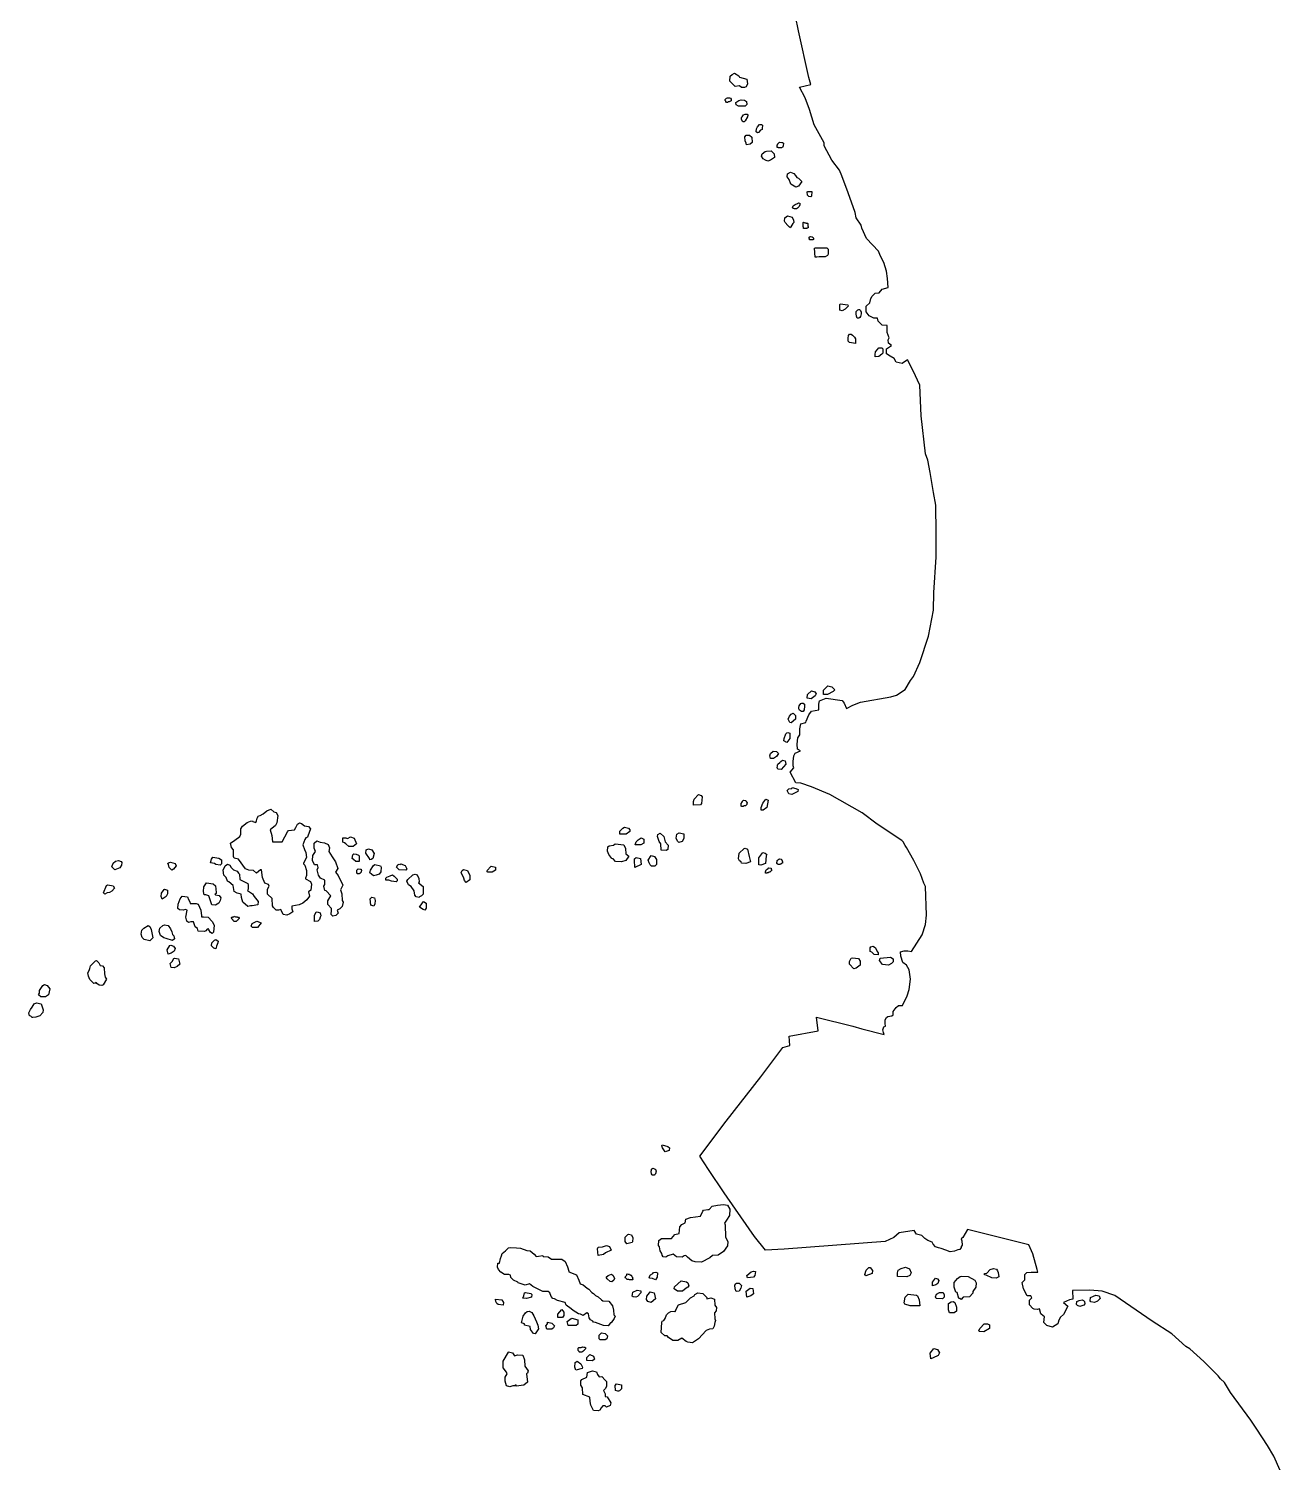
# Model space of a CAD drawing. Header units: inches. Extents: x -62624 to 51363, y -122611 to -15713.
# Drawn here: x -24887 to -23057, y -82064 to -79967 of the extents above; entities that cross this region are included whole.
import ezdxf

# ---------------------------------------------------------------- set-up
doc = ezdxf.new("R2010")
doc.units = ezdxf.units.IN
doc.header["$MEASUREMENT"] = 0

msp = doc.modelspace()

# ---------------------------------------------------------------- linework, layer by layer
for points in [[(-23056.8, -82076.2), (-23066.1, -82055.6), (-23075.3, -82039.7), (-23091, -82016.1), (-23099.7, -82003), (-23129.6, -81962.3), (-23138.6, -81947.9), (-23144.2, -81942.3), (-23147.7, -81937.8), (-23168.5, -81917), (-23188.9, -81898.5), (-23194.8, -81894.8), (-23215.6, -81876.4), (-23244.3, -81858.2), (-23298.6, -81820.6), (-23317.3, -81814.3), (-23335.2, -81812.4), (-23360.7, -81813.2), (-23360, -81825.8), (-23365.1, -81826.9), (-23373.9, -81830.7), (-23367.6, -81835.9), (-23373.9, -81848.3), (-23378.3, -81852.3), (-23380.4, -81856.4), (-23382.2, -81862), (-23389.8, -81866.8), (-23398.1, -81864.5), (-23402.4, -81859.7), (-23401.3, -81851.2), (-23403.5, -81850), (-23407.1, -81847.1), (-23408.9, -81840.1), (-23412, -81841.1), (-23416.8, -81840.6), (-23418.4, -81839.2), (-23423.5, -81834.3), (-23423.4, -81827.3), (-23420.1, -81823.6), (-23421.7, -81821.1), (-23426.8, -81821.1), (-23432.3, -81810.9), (-23434, -81801.6), (-23430.3, -81797.4), (-23430.3, -81789.6), (-23427.5, -81786.7), (-23421, -81786.4), (-23411.3, -81786.1), (-23412.4, -81782.4), (-23418.7, -81759.3), (-23424.3, -81746.5), (-23514.2, -81723.7), (-23520.9, -81735.4), (-23523.4, -81737.6), (-23522.2, -81740.6), (-23522, -81746.7), (-23523, -81748.1), (-23523.2, -81748.8), (-23523.6, -81750.1), (-23525.2, -81752.9), (-23528.1, -81753.7), (-23533.2, -81755.8), (-23539.6, -81756.4), (-23545.6, -81754.3), (-23552.5, -81751.8), (-23556.6, -81750.9), (-23560.8, -81749.3), (-23564.1, -81745.5), (-23565.8, -81742.2), (-23572.3, -81739.8), (-23576.3, -81737.2), (-23581.1, -81732.9), (-23588.5, -81730.5), (-23592.3, -81725.4), (-23614, -81728.7), (-23621.6, -81735.5), (-23634.4, -81741.6), (-23782.2, -81752.5), (-23809.4, -81754.3), (-23825.3, -81734.2), (-23865.5, -81676.4), (-23869.8, -81670.2), (-23892.9, -81636.3), (-23905.6, -81616.6), (-23866.9, -81565.3), (-23816.4, -81500.4), (-23783.9, -81457.9), (-23774.1, -81454.8), (-23774.6, -81441), (-23732.3, -81433.5), (-23735, -81413.1), (-23681.9, -81426.4), (-23668.8, -81430.2), (-23636, -81438.8), (-23637.1, -81435.6), (-23638, -81431.7), (-23636.2, -81427.4), (-23633.8, -81426.7), (-23634.5, -81422.6), (-23634.5, -81417), (-23632.7, -81413.8), (-23630.7, -81412.2), (-23624.9, -81411.4), (-23623, -81410.1), (-23622.8, -81405), (-23618.5, -81399.2), (-23615.1, -81396.1), (-23609.3, -81396), (-23602.4, -81382.2), (-23599.3, -81372.9), (-23597.5, -81357.5), (-23599.2, -81344.1), (-23603.5, -81337), (-23608.7, -81333.5), (-23611.8, -81323.9), (-23612, -81317.7), (-23606.7, -81316.1), (-23601.4, -81316.1), (-23596, -81317.3), (-23580.3, -81292.9), (-23575.3, -81277.9), (-23574, -81264.2), (-23575.7, -81222.3), (-23578.1, -81217.4), (-23582.9, -81203.5), (-23592.7, -81184), (-23603.1, -81165.2), (-23605.1, -81162.3), (-23608.3, -81156.8), (-23609.9, -81154.7), (-23646.1, -81130.9), (-23668.1, -81114.2), (-23715.5, -81087.8), (-23742.4, -81076.4), (-23757.8, -81071.2), (-23765, -81070.4), (-23773.2, -81055.1), (-23767.8, -81048.7), (-23769, -81045.9), (-23769, -81039.3), (-23768.1, -81031.1), (-23766.2, -81027.3), (-23758.3, -81023.7), (-23762.5, -81021.1), (-23763.2, -81014.1), (-23762.1, -81004.7), (-23759.4, -81000.5), (-23759.4, -80991.7), (-23758, -80984.3), (-23750.3, -80982.1), (-23749.9, -80980.2), (-23746.3, -80971.3), (-23742.3, -80965.7), (-23731.3, -80963.6), (-23731.7, -80955.6), (-23730.6, -80950.8), (-23720.8, -80946.6), (-23697.5, -80949.9), (-23694.5, -80954.1), (-23690.8, -80961.7), (-23681.7, -80956.9), (-23670.5, -80952.7), (-23626.2, -80944.7), (-23618.1, -80942.2), (-23605.2, -80934), (-23597.4, -80921), (-23593.2, -80914.9), (-23583.9, -80894.6), (-23571, -80856.1), (-23564, -80817.9), (-23563.1, -80791.9), (-23559.7, -80740.6), (-23559.8, -80705.1), (-23560.5, -80664.2), (-23563.6, -80646.1), (-23564.8, -80639.8), (-23568.5, -80616.7), (-23572.2, -80598.5), (-23575.3, -80589.1), (-23582, -80533.7), (-23584, -80488.9), (-23593.7, -80467.8), (-23601.9, -80451.7), (-23609.8, -80457.4), (-23618.4, -80455.4), (-23621.5, -80449.9), (-23627.1, -80446.4), (-23632.5, -80442.8), (-23632.3, -80435.6), (-23625.1, -80430.8), (-23629.7, -80427.5), (-23629.9, -80422.7), (-23628.7, -80419.5), (-23631.8, -80411.7), (-23631.7, -80401.5), (-23639.1, -80401.2), (-23644.5, -80395.4), (-23645.5, -80391), (-23651, -80390.7), (-23657.8, -80387.6), (-23662.4, -80381.5), (-23662.1, -80373.3), (-23656.9, -80368.6), (-23655.6, -80362.1), (-23653.7, -80358.6), (-23649.1, -80354.3), (-23643.2, -80353.6), (-23639, -80348.6), (-23630.3, -80345.9), (-23630.9, -80332.9), (-23632.7, -80322.1), (-23636.4, -80309.6), (-23641.4, -80300.2), (-23644.2, -80292.7), (-23661.9, -80274.5), (-23668.8, -80259.4), (-23669.8, -80254.8), (-23676.8, -80243.9), (-23678.3, -80236.3), (-23688.4, -80207.3), (-23698, -80182.5), (-23701.3, -80174.5), (-23712.3, -80160), (-23723.5, -80138.7), (-23723.5, -80137.1), (-23723.5, -80134.4), (-23738.4, -80108.1), (-23745.3, -80085.5), (-23751.6, -80068.7), (-23759.5, -80053), (-23743.1, -80048.9), (-23746.1, -80038.7), (-23761, -79970.4), (-23770, -79927.8)], [(-23861.5, -80044.2), (-23861.3, -80037), (-23858.1, -80034.6), (-23854.9, -80032.7), (-23848.2, -80036.5), (-23847.6, -80038.2), (-23836.6, -80041.1), (-23835.8, -80048.1), (-23837.6, -80052.3), (-23840.1, -80053.4), (-23844.5, -80053.3), (-23847.4, -80051.2), (-23853.8, -80052.1), (-23861.5, -80044.2)], [(-23868.2, -80072.7), (-23868.2, -80070.8), (-23867, -80069.6), (-23866.4, -80069), (-23865.1, -80068.4), (-23862.1, -80068.4), (-23860.5, -80069.2), (-23859.6, -80070.4), (-23859.7, -80073), (-23862.6, -80074.6), (-23863.9, -80074.6), (-23864.5, -80075.2), (-23866.4, -80075.2), (-23867.6, -80074), (-23867.6, -80073.3), (-23868.2, -80072.7)], [(-23853, -80075.3), (-23848.6, -80072.6), (-23845.2, -80071.3), (-23840, -80072), (-23837, -80073.9), (-23836.5, -80078.1), (-23839, -80081), (-23848.9, -80080.9), (-23852.3, -80078.8), (-23853, -80075.3)], [(-23844.6, -80100.5), (-23844.4, -80097.3), (-23843.7, -80096.2), (-23841.5, -80093.6), (-23839.1, -80092.5), (-23836.4, -80092.5), (-23835.1, -80094), (-23835.7, -80096.6), (-23839, -80102.1), (-23840.7, -80103.9), (-23842.4, -80103.9), (-23844.6, -80100.5)], [(-23839.6, -80125.4), (-23837.7, -80123.4), (-23832.6, -80123), (-23829.6, -80126.2), (-23829, -80133.7), (-23832.1, -80136.6), (-23837.1, -80137.2), (-23837.8, -80134.7), (-23839, -80131.5), (-23839.6, -80125.4)], [(-23823.3, -80118.2), (-23822.8, -80114), (-23821.2, -80111.1), (-23818, -80107.8), (-23815.5, -80107.6), (-23814, -80108.4), (-23814.1, -80113.2), (-23814.5, -80114.7), (-23816.9, -80115.9), (-23819.6, -80119.1), (-23821.1, -80119.7), (-23823.3, -80118.2)], [(-23815.3, -80154.1), (-23814.1, -80150.4), (-23809.7, -80147.2), (-23807.8, -80146.6), (-23801, -80146.3), (-23796.8, -80150.6), (-23796.5, -80156), (-23802.2, -80159.8), (-23806, -80161), (-23809.4, -80159.6), (-23812.8, -80157.9), (-23815.3, -80154.1)], [(-23792.2, -80141), (-23792.2, -80137.3), (-23791.5, -80136.7), (-23791.5, -80136), (-23790.3, -80134.8), (-23789.5, -80133.9), (-23788.6, -80133.4), (-23785.5, -80133.7), (-23784.5, -80134.1), (-23783.3, -80135), (-23783.4, -80138.6), (-23784, -80140.3), (-23784.7, -80141.1), (-23785.3, -80141.1), (-23785.9, -80141.7), (-23790.3, -80141.7), (-23790.9, -80141), (-23792.2, -80141)], [(-23777.9, -80184.2), (-23777.3, -80179.8), (-23772.9, -80177.4), (-23767.9, -80179.2), (-23765.4, -80182.4), (-23763.6, -80184.9), (-23761.1, -80186.1), (-23756.1, -80191.1), (-23761.1, -80198), (-23764.9, -80199.3), (-23772.3, -80194.9), (-23774.8, -80188), (-23777.9, -80184.2)], [(-23748.6, -80206.3), (-23747.7, -80205.6), (-23741.8, -80205.5), (-23742.2, -80212.2), (-23743, -80213.6), (-23746.3, -80212.7), (-23748.2, -80210.8), (-23748.6, -80206.3)], [(-23769.8, -80228.6), (-23769.1, -80226.7), (-23766, -80224.6), (-23762.7, -80223), (-23761.1, -80222.2), (-23759.3, -80222.8), (-23759.3, -80225.2), (-23760.4, -80227.7), (-23762.6, -80229.8), (-23764.3, -80230.8), (-23767, -80230.8), (-23768.6, -80230.3), (-23769.8, -80228.6)], [(-23781.9, -80249.2), (-23781.2, -80244.2), (-23777.5, -80241.1), (-23770.6, -80243), (-23768.7, -80247.3), (-23768.1, -80251.1), (-23769.4, -80252.3), (-23772.5, -80257.4), (-23773.1, -80258.6), (-23774.4, -80258), (-23776.9, -80255.5), (-23780.6, -80251.1), (-23781.9, -80249.2)], [(-23754.4, -80257.4), (-23754.4, -80251.1), (-23753.8, -80250.5), (-23751.9, -80251.2), (-23750.6, -80251.2), (-23750, -80251.8), (-23748.1, -80251.8), (-23747.5, -80252.4), (-23747.5, -80256.2), (-23746.9, -80256.8), (-23746.9, -80258.7), (-23747.5, -80258.7), (-23748.1, -80259.3), (-23748.8, -80259.3), (-23749.4, -80259.9), (-23753.8, -80259.9), (-23753.8, -80258), (-23754.4, -80257.4)], [(-23745.7, -80274.3), (-23745.7, -80272.4), (-23745, -80271.8), (-23744.4, -80271.8), (-23743.8, -80271.2), (-23741.9, -80271.8), (-23741.3, -80271.8), (-23740.7, -80272.4), (-23740, -80272.4), (-23740, -80273.1), (-23739.4, -80273.7), (-23739.4, -80275.6), (-23740.1, -80276.2), (-23745.1, -80276.2), (-23745.1, -80274.9), (-23745.7, -80274.3)], [(-23737.6, -80288.7), (-23736.3, -80288.1), (-23733.9, -80288.1), (-23729.2, -80287.9), (-23727, -80288.1), (-23720, -80287.8), (-23717.6, -80290.1), (-23717.6, -80297.4), (-23718.9, -80299.4), (-23722, -80301.2), (-23730.8, -80301.2), (-23734.2, -80301.4), (-23737, -80301.8), (-23737.6, -80288.7)], [(-23701, -80379.4), (-23701, -80370.7), (-23700.3, -80370.1), (-23689.1, -80371.3), (-23688.5, -80373.2), (-23691, -80375.7), (-23692.8, -80377.6), (-23697.2, -80380), (-23701, -80379.4)], [(-23676.8, -80381.1), (-23675.9, -80379.9), (-23674.3, -80378.8), (-23672.9, -80378.2), (-23671.8, -80378.3), (-23670.4, -80379.5), (-23669.8, -80382), (-23669.6, -80384.7), (-23670.4, -80388.3), (-23671.4, -80389.8), (-23673.2, -80390.9), (-23675.2, -80391), (-23676.5, -80387.9), (-23676.8, -80384.4), (-23676.8, -80381.1)], [(-23688.6, -80424.5), (-23688.5, -80420.2), (-23688.1, -80416), (-23686.7, -80414.2), (-23684.1, -80414.3), (-23682.3, -80415.9), (-23679.1, -80418.9), (-23677.8, -80421.3), (-23677.8, -80427.8), (-23686.7, -80426.4), (-23688.6, -80424.5)], [(-23649.2, -80444.1), (-23648.4, -80440.1), (-23643.8, -80434.1), (-23639.5, -80434.1), (-23637.8, -80435.9), (-23638, -80442), (-23639.3, -80443.3), (-23643.7, -80447.1), (-23649, -80447.6), (-23649.2, -80444.1)], [(-23748.7, -80946.8), (-23748.1, -80941.2), (-23742.4, -80936.2), (-23737.4, -80937.5), (-23735.6, -80940.6), (-23736.9, -80943.1), (-23742.5, -80947.5), (-23748.7, -80946.8)], [(-23724.7, -80941.5), (-23724.5, -80935), (-23718.3, -80928.8), (-23712.6, -80930), (-23708.2, -80934.3), (-23710.4, -80937), (-23718.7, -80941.3), (-23724.7, -80941.5)], [(-23760.8, -80960.4), (-23760.1, -80957.9), (-23758, -80954.6), (-23756.2, -80954), (-23754.3, -80954.2), (-23752.5, -80955.4), (-23752.4, -80958.4), (-23753.1, -80964), (-23754.6, -80966.1), (-23756.6, -80966), (-23759.5, -80964.1), (-23760.8, -80962.3), (-23760.8, -80960.4)], [(-23776.3, -80977.4), (-23774.5, -80972.9), (-23772.1, -80970), (-23768.8, -80968.7), (-23765.5, -80972.1), (-23765.8, -80977.3), (-23771.9, -80983), (-23773.8, -80982.4), (-23776.3, -80977.4)], [(-23782.6, -81009.3), (-23782, -81005.5), (-23779.8, -80998.7), (-23778.2, -80997.4), (-23777, -80996.8), (-23773.7, -80997.7), (-23774, -81005.8), (-23778.2, -81011.7), (-23782.6, -81009.3)], [(-23803.3, -81031.1), (-23802.3, -81027.7), (-23798.4, -81024), (-23793.4, -81024.9), (-23790.6, -81027.8), (-23793.4, -81032.1), (-23797.7, -81034.9), (-23799.5, -81035.1), (-23802.1, -81034.8), (-23803.3, -81031.1)], [(-23792.2, -81048.2), (-23792.1, -81046.1), (-23792.1, -81044.2), (-23791.5, -81043), (-23788.7, -81040.6), (-23787.1, -81039.3), (-23784.4, -81037.3), (-23780.5, -81038.4), (-23779.6, -81043), (-23786.3, -81050.8), (-23791.5, -81050.5), (-23792.2, -81048.2)], [(-23914.7, -81103.3), (-23914.7, -81097.6), (-23913.5, -81094.5), (-23907.2, -81087.7), (-23903.5, -81088.9), (-23902.2, -81090.8), (-23902.9, -81100.8), (-23904.7, -81102.7), (-23914.7, -81103.3)], [(-23777.8, -81081.7), (-23775.3, -81079.3), (-23771, -81078.7), (-23770.3, -81077.4), (-23765.3, -81078.7), (-23761.6, -81080.5), (-23762.2, -81083.1), (-23771, -81087.4), (-23775.3, -81086.7), (-23777.8, -81081.7)], [(-24591.7, -81158.9), (-24585.4, -81154.6), (-24577.9, -81149), (-24576.6, -81145.8), (-24576.6, -81137.7), (-24574.1, -81134), (-24567.2, -81128.4), (-24562.2, -81126.5), (-24559.7, -81125.9), (-24559.1, -81127.2), (-24554.7, -81128.4), (-24553.4, -81125.9), (-24552.8, -81122.1), (-24550.9, -81119), (-24548.4, -81118.4), (-24544, -81115.9), (-24538.4, -81111.6), (-24532.8, -81109.1), (-24528.4, -81112.8), (-24524.7, -81114.1), (-24522.2, -81118.5), (-24524.1, -81129.1), (-24526, -81132.9), (-24533.5, -81139.1), (-24531, -81147.8), (-24530.4, -81156.6), (-24525.4, -81156.6), (-24517.3, -81156.6), (-24516, -81156.6), (-24508.5, -81142.3), (-24506.6, -81140.4), (-24497.9, -81139.2), (-24496, -81136.1), (-24493.5, -81131.1), (-24490.9, -81129.2), (-24487.8, -81129.8), (-24483.5, -81133.6), (-24477.8, -81134.2), (-24474.7, -81138), (-24478.5, -81148.6), (-24479.1, -81149.9), (-24481.6, -81151.1), (-24482.9, -81153.6), (-24486, -81161.1), (-24483.5, -81168), (-24481.7, -81172.4), (-24480.5, -81179.9), (-24484.9, -81188), (-24484.9, -81189.2), (-24483, -81191.1), (-24480.5, -81198.6), (-24480.5, -81206.1), (-24481.8, -81209.9), (-24481.8, -81211.1), (-24474.9, -81214.9), (-24473.1, -81218.6), (-24474.4, -81227.4), (-24477.5, -81229.9), (-24476.3, -81236.1), (-24480, -81241.8), (-24485.7, -81246.7), (-24491.3, -81249.2), (-24501.9, -81251.1), (-24501.9, -81254.8), (-24500.7, -81259.2), (-24505.1, -81262.3), (-24509.4, -81264.2), (-24514.4, -81262.9), (-24518.2, -81256), (-24521.3, -81256.6), (-24525.1, -81256.6), (-24528.8, -81252.9), (-24530, -81250.4), (-24530.6, -81239.7), (-24537.5, -81233.5), (-24537.5, -81226), (-24534.9, -81221.6), (-24536.2, -81219.1), (-24541.2, -81217.2), (-24544.9, -81209.1), (-24546.1, -81197.8), (-24548, -81197.8), (-24553.6, -81202.8), (-24558, -81199), (-24564.9, -81198.4), (-24569.9, -81196.5), (-24579.8, -81182.1), (-24586.1, -81180.8), (-24587.3, -81178.3), (-24587.3, -81168.3), (-24590.4, -81165.2), (-24591.7, -81158.9)], [(-23844.8, -81104.7), (-23844.8, -81100.3), (-23844.1, -81099.7), (-23844.1, -81099.1), (-23842.9, -81097.8), (-23842.9, -81097.2), (-23841.6, -81096), (-23838.5, -81096.6), (-23837.9, -81097.2), (-23837.9, -81097.8), (-23836, -81099.7), (-23836, -81100.3), (-23836.6, -81101), (-23836.6, -81102.2), (-23838.5, -81104.1), (-23841, -81104.1), (-23842.3, -81105.3), (-23844.1, -81105.3), (-23844.8, -81104.7)], [(-23816, -81110.4), (-23816, -81106.6), (-23813.5, -81100.4), (-23809.1, -81094.2), (-23805.4, -81096.1), (-23807.3, -81106.7), (-23812.9, -81110.4), (-23816, -81110.4)], [(-24427.3, -81157.5), (-24427.3, -81151.2), (-24422.8, -81150.9), (-24421.3, -81152.2), (-24419.8, -81151.3), (-24416.2, -81149.4), (-24410.8, -81151.7), (-24407.6, -81159.9), (-24412.3, -81163.8), (-24418.6, -81163.8), (-24422.9, -81160), (-24424.8, -81158.2), (-24427.3, -81157.5)], [(-24022.3, -81145.5), (-24022.3, -81141.1), (-24017.9, -81136.7), (-24015.4, -81135.5), (-24009.8, -81136.8), (-24007.9, -81139.3), (-24007.9, -81141.8), (-24013, -81145.5), (-24022.3, -81145.5)], [(-23999.9, -81161.2), (-23998.6, -81156.8), (-23995.5, -81153.7), (-23991.1, -81151.2), (-23987.3, -81153.1), (-23987.4, -81158.7), (-23991.7, -81161.2), (-23999.9, -81161.2)], [(-23967.3, -81148.8), (-23966.7, -81146.3), (-23963.6, -81144.4), (-23958, -81148.8), (-23956.1, -81156.9), (-23951.8, -81161.9), (-23952.4, -81168.2), (-23954.9, -81169.4), (-23961.8, -81168.8), (-23962.4, -81160), (-23964.9, -81156.3), (-23967.3, -81148.8)], [(-23939.9, -81151.3), (-23939.2, -81145.7), (-23935.5, -81143.8), (-23928.6, -81145.1), (-23928.6, -81152), (-23931.1, -81156.3), (-23936.1, -81157.6), (-23938, -81155.7), (-23939.9, -81151.3)], [(-24471.7, -81184.3), (-24471.1, -81176.8), (-24467.3, -81171.2), (-24469.2, -81166.1), (-24469.2, -81158.6), (-24465.4, -81155.5), (-24460.4, -81157.4), (-24454.2, -81158.1), (-24448.6, -81160.6), (-24446.7, -81165.6), (-24448, -81171.2), (-24443, -81178.7), (-24438, -81186.2), (-24434.9, -81195.6), (-24438, -81201.2), (-24434.3, -81206.3), (-24427.5, -81220), (-24430.6, -81226.9), (-24428.7, -81233.1), (-24428.2, -81242.5), (-24426.9, -81245), (-24428.2, -81251.3), (-24431.9, -81255), (-24435.7, -81256.9), (-24434.4, -81261.3), (-24437.6, -81264.4), (-24442, -81265.6), (-24444.5, -81263.1), (-24443.8, -81256.9), (-24443.8, -81254.4), (-24449.4, -81248.7), (-24449.4, -81243.1), (-24445, -81235.6), (-24451.8, -81228.7), (-24453.7, -81228.1), (-24455, -81221.8), (-24453.7, -81219.3), (-24453.7, -81213.1), (-24459.9, -81209.9), (-24463, -81205.5), (-24464.9, -81198), (-24463.6, -81194.3), (-24464.3, -81190.5), (-24468.6, -81190.5), (-24471.7, -81184.3)], [(-24413.6, -81181.3), (-24413, -81175.7), (-24411.1, -81174.4), (-24407.7, -81174.9), (-24404.6, -81176.1), (-24403.5, -81177.5), (-24403.6, -81185.8), (-24408.6, -81185.7), (-24411.7, -81182.6), (-24413.6, -81181.3)], [(-24394, -81173.4), (-24393.5, -81168.5), (-24389.8, -81167.1), (-24385, -81168.3), (-24381.5, -81174.1), (-24383.7, -81181.1), (-24386.1, -81182.6), (-24388, -81183.2), (-24388.6, -81181.4), (-24394, -81173.4)], [(-24040.5, -81170.4), (-24039.9, -81164.2), (-24038, -81162.9), (-24031.8, -81161.7), (-24029.2, -81159.8), (-24016.8, -81161.1), (-24014.3, -81166.8), (-24013.7, -81174.2), (-24009.3, -81178), (-24013.7, -81184.3), (-24019.9, -81186.1), (-24028.7, -81185.5), (-24032.4, -81181.7), (-24034.3, -81181.1), (-24038.7, -81175.4), (-24040.5, -81170.4)], [(-23848.7, -81181.6), (-23848.1, -81173.5), (-23840.6, -81166.6), (-23839.3, -81166), (-23835.6, -81167.8), (-23833.1, -81178.5), (-23831.2, -81186), (-23838.1, -81188.5), (-23844.4, -81187.8), (-23845, -81186), (-23847.5, -81184.7), (-23848.7, -81181.6)], [(-23819.4, -81190.4), (-23819.3, -81180.4), (-23815, -81174.2), (-23813.1, -81172.3), (-23809.9, -81173.6), (-23807.5, -81175.4), (-23808.7, -81177.3), (-23809.4, -81188.6), (-23816.3, -81191), (-23819.4, -81190.4)], [(-24764.9, -81193.5), (-24763, -81187.8), (-24759.8, -81185.3), (-24755.5, -81184.1), (-24751.7, -81185.4), (-24750.5, -81187.2), (-24751.1, -81191), (-24753.6, -81194.7), (-24760.5, -81197.8), (-24764.9, -81193.5)], [(-24683.6, -81188.7), (-24682.3, -81187.4), (-24679.2, -81186.8), (-24672.4, -81188.7), (-24671.1, -81191.8), (-24674.9, -81196.8), (-24677.4, -81198.1), (-24681.1, -81194.3), (-24682.3, -81189.9), (-24683.6, -81188.7)], [(-24621.1, -81187.6), (-24619.2, -81182), (-24617.3, -81179.5), (-24608.6, -81180.8), (-24604.8, -81183.3), (-24604.9, -81188.9), (-24606.7, -81190.8), (-24613, -81190.1), (-24614.9, -81188.3), (-24621.1, -81187.6)], [(-24602.4, -81198.3), (-24599.2, -81192), (-24596.1, -81189.5), (-24592.4, -81190.8), (-24590.5, -81194.5), (-24587.4, -81197.7), (-24581.8, -81199.6), (-24579.9, -81202.7), (-24578.6, -81204), (-24578.1, -81212.1), (-24566.2, -81217.8), (-24565.6, -81220.3), (-24565.6, -81225.9), (-24566.8, -81227.8), (-24559.4, -81232.8), (-24556.9, -81236.6), (-24555, -81239.1), (-24551.3, -81244.1), (-24551.9, -81249), (-24560, -81250.3), (-24562.5, -81250.3), (-24566.3, -81251.5), (-24573.8, -81245.3), (-24575.6, -81238.3), (-24576.2, -81233.4), (-24581.9, -81232.1), (-24586.2, -81229.6), (-24587.5, -81220.8), (-24594.3, -81215.2), (-24596.2, -81214.6), (-24598, -81208.9), (-24601.2, -81205.8), (-24602.4, -81198.3)], [(-24406.8, -81202), (-24406.8, -81198.2), (-24404.9, -81196.3), (-24401.8, -81196.9), (-24400.5, -81197), (-24400.5, -81197.6), (-24399.9, -81198.2), (-24399.9, -81199.4), (-24400.5, -81200.1), (-24400.5, -81201.3), (-24402.4, -81203.2), (-24403.1, -81203.2), (-24403.7, -81203.8), (-24406.2, -81203.8), (-24406.2, -81202.6), (-24406.8, -81202)], [(-24388.1, -81202), (-24386.8, -81198.3), (-24382.4, -81191.4), (-24380.5, -81190.1), (-24372.4, -81192), (-24371.2, -81193.9), (-24371.8, -81200.8), (-24374.3, -81203.9), (-24378.7, -81205.8), (-24382.4, -81206.4), (-24385.6, -81203.9), (-24388.1, -81202)], [(-24348.7, -81194), (-24347.2, -81190.7), (-24344.9, -81189.6), (-24343.6, -81190.1), (-24342.4, -81189), (-24336.3, -81191.4), (-24333.9, -81196.4), (-24335.2, -81198.2), (-24344.9, -81197.8), (-24348.7, -81194)], [(-24216.8, -81199.3), (-24210.6, -81192.5), (-24204.3, -81193.8), (-24204.3, -81198.1), (-24209.3, -81201.2), (-24215.6, -81201.2), (-24216.8, -81199.3)], [(-24001.2, -81183.7), (-24001.2, -81181.8), (-23998.7, -81179.9), (-23992.4, -81181.2), (-23991.2, -81190), (-24000.6, -81194.3), (-24001.2, -81183.7)], [(-23981.2, -81183.7), (-23976.8, -81176.9), (-23971.8, -81178.1), (-23968.7, -81182.5), (-23968.7, -81190), (-23971.2, -81192.5), (-23976.2, -81192.5), (-23978.1, -81190.6), (-23979.3, -81187.5), (-23981.2, -81183.7)], [(-23809.4, -81202.9), (-23809.4, -81200.4), (-23808.8, -81199.8), (-23808.8, -81198.6), (-23808.1, -81197.9), (-23808.1, -81197.3), (-23807.5, -81197.3), (-23806.9, -81196.7), (-23806.3, -81196.7), (-23805.6, -81196.1), (-23805.6, -81195.4), (-23805, -81194.8), (-23801.3, -81195.5), (-23801.3, -81196.7), (-23800.6, -81197.3), (-23800.6, -81199.2), (-23801.3, -81199.2), (-23803.1, -81201.1), (-23804.4, -81201.1), (-23805.7, -81202.3), (-23806.9, -81202.3), (-23807.5, -81202.9), (-23809.4, -81202.9)], [(-23793.1, -81188.6), (-23793.1, -81186.7), (-23792.5, -81186.1), (-23792.5, -81184.2), (-23791.9, -81183.6), (-23791.2, -81183.6), (-23790, -81182.4), (-23789.3, -81182.4), (-23788.7, -81181.7), (-23786.2, -81182.4), (-23786.2, -81183), (-23785, -81184.3), (-23785, -81184.9), (-23784.4, -81185.5), (-23784.4, -81188), (-23785, -81188), (-23786.3, -81189.2), (-23786.9, -81189.2), (-23787.5, -81189.9), (-23791.2, -81189.8), (-23791.9, -81189.2), (-23792.5, -81189.2), (-23793.1, -81188.6)], [(-24631.2, -81229.4), (-24630.6, -81222.6), (-24626.8, -81217), (-24616.8, -81218.2), (-24613.7, -81221.4), (-24612.5, -81230.8), (-24612.5, -81232.6), (-24614.4, -81233.3), (-24613.7, -81234.5), (-24608.1, -81235.1), (-24605.6, -81238.9), (-24606.9, -81242.6), (-24608.8, -81246.4), (-24613.8, -81249.5), (-24618.8, -81248.9), (-24623.1, -81235.7), (-24627.5, -81234.5), (-24630, -81234.5), (-24631.2, -81229.4)], [(-24364.3, -81212.7), (-24364.3, -81210.2), (-24363.1, -81208.3), (-24358.1, -81206.5), (-24354.9, -81205.2), (-24352.4, -81207.1), (-24348.1, -81211.5), (-24348.1, -81214), (-24349.4, -81215.2), (-24356.2, -81214.6), (-24360, -81212.7), (-24364.3, -81212.7)], [(-24333.7, -81214.6), (-24332.5, -81212.1), (-24324.9, -81205.3), (-24321.8, -81204), (-24318.7, -81205.3), (-24316.2, -81210.3), (-24315.6, -81215.3), (-24316.9, -81216.6), (-24310, -81222.2), (-24310, -81233.5), (-24312.5, -81236), (-24315.1, -81237.2), (-24315.7, -81238.4), (-24320, -81237.2), (-24321.9, -81234.7), (-24323.1, -81228.4), (-24327.5, -81222.2), (-24331.3, -81219.7), (-24333.7, -81214.6)], [(-24254.3, -81201.7), (-24253.1, -81198.6), (-24251.2, -81197.4), (-24244.9, -81198.6), (-24241.8, -81206.1), (-24241.8, -81212.4), (-24246.9, -81216.1), (-24249.4, -81213.6), (-24250.6, -81209.9), (-24254.3, -81201.7)], [(-24777.5, -81231.6), (-24773.1, -81220.9), (-24771.2, -81219.7), (-24763.1, -81221), (-24761.2, -81224.7), (-24765, -81229.1), (-24768.7, -81230.9), (-24771.9, -81231.6), (-24775.6, -81233.4), (-24777.5, -81231.6)], [(-24693.1, -81236.8), (-24692.5, -81231.8), (-24688.7, -81226.8), (-24688.1, -81226.2), (-24683.7, -81227.5), (-24683.7, -81233.1), (-24685.6, -81236.8), (-24691.3, -81240.6), (-24693.1, -81236.8)], [(-24668.8, -81254.4), (-24668.2, -81248.1), (-24665, -81240), (-24662.5, -81236.3), (-24654.4, -81237.5), (-24653.1, -81241.3), (-24651.3, -81244.4), (-24650.6, -81246.9), (-24641.9, -81246.9), (-24638.8, -81248.2), (-24635, -81257), (-24633.8, -81265.1), (-24633.8, -81266.3), (-24631.3, -81266.3), (-24624.5, -81267), (-24618.2, -81273.2), (-24615.7, -81278.9), (-24616.4, -81288.9), (-24618.3, -81290.7), (-24620.8, -81289.5), (-24623.2, -81285.7), (-24623.9, -81283.9), (-24625.7, -81284.5), (-24627.6, -81287), (-24629.5, -81288.2), (-24638.9, -81287.6), (-24640.1, -81283.8), (-24643.2, -81281.3), (-24645.7, -81273.8), (-24649.5, -81273.8), (-24653.2, -81275), (-24655.7, -81273.1), (-24657, -81266.9), (-24655, -81256.9), (-24657.5, -81255.6), (-24660.7, -81256.9), (-24666.3, -81256.2), (-24668.8, -81254.4)], [(-24387.5, -81240.1), (-24385, -81237.6), (-24381.3, -81238.9), (-24380, -81242.6), (-24380.7, -81247.6), (-24382, -81250.8), (-24386.3, -81249.5), (-24387.5, -81240.1)], [(-24315.1, -81252.2), (-24310.7, -81246), (-24309.4, -81244.1), (-24305.7, -81246.6), (-24305.7, -81254.1), (-24307.6, -81256.6), (-24310.1, -81256), (-24315.1, -81252.2)], [(-24722, -81291.7), (-24721.4, -81286.1), (-24718.2, -81283), (-24712, -81279.2), (-24709.5, -81280.5), (-24707.6, -81284.9), (-24705.2, -81297.4), (-24709.5, -81301.8), (-24717.7, -81299.9), (-24720.8, -81296.7), (-24722, -81291.7)], [(-24695.8, -81288), (-24695.1, -81283), (-24690.7, -81279.3), (-24688.2, -81278.1), (-24682.6, -81279.3), (-24679.5, -81284.3), (-24677.6, -81288.7), (-24676.4, -81292.5), (-24674.5, -81294.3), (-24673.3, -81298.7), (-24676.4, -81301.2), (-24685.8, -81298.1), (-24688.9, -81297.4), (-24693.9, -81293.7), (-24695.8, -81288)], [(-24590.1, -81268.3), (-24590.1, -81267.7), (-24589.5, -81267.1), (-24588.8, -81267.1), (-24588.2, -81266.4), (-24587, -81266.5), (-24586.3, -81265.8), (-24584.5, -81266.5), (-24582, -81266.5), (-24581.3, -81267.1), (-24580.1, -81267.1), (-24578.8, -81268.4), (-24578.8, -81269), (-24581.3, -81271.5), (-24581.3, -81272.1), (-24582, -81272.1), (-24583.2, -81273.3), (-24586.3, -81273.3), (-24587.6, -81272.1), (-24587.6, -81271.5), (-24589.5, -81269.6), (-24589.5, -81268.9), (-24590.1, -81268.3)], [(-24561.4, -81280.3), (-24560.1, -81276.5), (-24553.2, -81272.8), (-24547, -81275.3), (-24552, -81282.2), (-24559.5, -81282.2), (-24561.4, -81280.3)], [(-24468.9, -81273.6), (-24468.8, -81264.3), (-24466.3, -81259.9), (-24465.1, -81259.3), (-24460.7, -81260.5), (-24459.5, -81264.9), (-24460.7, -81266.8), (-24461.3, -81270.6), (-24463.8, -81273), (-24468.9, -81273.6)], [(-24619.6, -81308.9), (-24618.9, -81304.5), (-24615.2, -81300.8), (-24613.3, -81299.5), (-24609.5, -81302), (-24610.2, -81304.5), (-24612.1, -81309.5), (-24613.3, -81313.3), (-24615.8, -81312.6), (-24619.6, -81308.9)], [(-24684, -81315), (-24680.2, -81308.7), (-24678.9, -81308.1), (-24675.2, -81309.4), (-24672.7, -81313.1), (-24674, -81316.8), (-24678.3, -81319.9), (-24682.7, -81321.2), (-24684, -81315)], [(-23656.6, -81317.1), (-23656.6, -81312.1), (-23655.3, -81310.2), (-23652.2, -81309.6), (-23648.4, -81312.1), (-23646, -81317.1), (-23644.7, -81319), (-23644.7, -81322.2), (-23650.4, -81321.5), (-23654.1, -81318.4), (-23656.6, -81317.1)], [(-24800.3, -81348.4), (-24798.4, -81345.2), (-24797.2, -81342.1), (-24796.5, -81338.4), (-24789, -81330.9), (-24787.7, -81330.3), (-24784, -81334), (-24782.1, -81337.8), (-24779, -81338.4), (-24776.5, -81340.9), (-24775.9, -81349.7), (-24774.7, -81354.7), (-24772.8, -81357.8), (-24777.8, -81365.9), (-24779.7, -81367.1), (-24783.5, -81366.5), (-24787.2, -81364), (-24787.8, -81362.8), (-24789.7, -81363.4), (-24791.6, -81364), (-24797.2, -81358.3), (-24799.1, -81353.4), (-24800.3, -81348.4)], [(-24679.6, -81334.9), (-24677.1, -81331.8), (-24674.6, -81327.4), (-24673.4, -81326.8), (-24667.7, -81328.1), (-24665.9, -81335.6), (-24669.6, -81339.4), (-24674, -81341.2), (-24678.4, -81340.6), (-24679.6, -81334.9)], [(-23686.6, -81335.8), (-23686.6, -81332), (-23684.1, -81327), (-23682.3, -81326.4), (-23673.5, -81327.7), (-23671, -81331.5), (-23671, -81337.1), (-23676.7, -81341.4), (-23680.4, -81342.7), (-23686.6, -81335.8)], [(-23642.9, -81330.3), (-23641.6, -81327.2), (-23626.6, -81325.3), (-23622.9, -81327.8), (-23622.9, -81332.2), (-23625.4, -81334.7), (-23629.8, -81337.2), (-23638.5, -81336.5), (-23642.9, -81330.3)], [(-24872.2, -81380.7), (-24871, -81378.2), (-24871, -81374.4), (-24866, -81366.9), (-24863.5, -81365.7), (-24859.7, -81366.9), (-24856, -81372), (-24857.9, -81380.7), (-24862.3, -81383.8), (-24869.1, -81383.8), (-24872.2, -81380.7)], [(-24886.7, -81406.9), (-24884.2, -81401.9), (-24881.7, -81398.8), (-24878.5, -81393.8), (-24875.4, -81392.5), (-24868.5, -81393.8), (-24865.4, -81402.6), (-24866.1, -81406.3), (-24870.5, -81411.3), (-24876.1, -81413.2), (-24880.5, -81413.8), (-24881.7, -81413.8), (-24883.6, -81411.9), (-24885.5, -81411.3), (-24886.7, -81406.9)], [(-23961.1, -81601.3), (-23960.4, -81600.1), (-23952.3, -81602.6), (-23949.8, -81604.5), (-23950.5, -81608.2), (-23956.1, -81610.1), (-23959.8, -81604.5), (-23961.1, -81601.3)], [(-23976.8, -81640.6), (-23976.8, -81638.1), (-23976.2, -81637.5), (-23976.2, -81635.6), (-23975.5, -81635), (-23974.9, -81635), (-23974.3, -81634.4), (-23971.8, -81635), (-23971.2, -81635.6), (-23970.5, -81635.6), (-23970.5, -81636.3), (-23969.9, -81636.9), (-23969.9, -81637.5), (-23969.3, -81638.1), (-23969.3, -81638.8), (-23969.9, -81639.4), (-23969.9, -81641.3), (-23970.5, -81641.9), (-23970.5, -81642.5), (-23971.8, -81643.8), (-23971.8, -81644.4), (-23974.9, -81644.4), (-23974.9, -81643.8), (-23976.2, -81642.5), (-23976.2, -81641.3), (-23976.8, -81640.6)], [(-23965.8, -81747.5), (-23965.2, -81740.1), (-23961.4, -81736.9), (-23950.2, -81737), (-23947.1, -81737), (-23942, -81731.4), (-23935.8, -81729.5), (-23934.5, -81720.1), (-23932, -81716.4), (-23927, -81713.9), (-23925.7, -81708.9), (-23918.9, -81706.4), (-23904.5, -81704.6), (-23901.3, -81697.1), (-23900.1, -81695.8), (-23893.8, -81694.6), (-23891.9, -81694.6), (-23887.5, -81689.6), (-23879.4, -81688.4), (-23870.7, -81687.2), (-23865.1, -81688.4), (-23861.4, -81694.1), (-23862, -81703.4), (-23866.4, -81710.3), (-23869.5, -81714.7), (-23868.3, -81717.2), (-23867.7, -81735.3), (-23864.6, -81741.6), (-23865.2, -81747.8), (-23870.9, -81755.9), (-23878.4, -81761.5), (-23887.1, -81762.1), (-23890.9, -81765.2), (-23902.8, -81771.5), (-23912.2, -81771.4), (-23917.2, -81769.6), (-23923.4, -81764.5), (-23925.9, -81762), (-23928.4, -81762.6), (-23931.5, -81764.5), (-23939.6, -81763.9), (-23944.6, -81760.1), (-23952.1, -81762.6), (-23955.3, -81764.5), (-23959, -81763.8), (-23960.3, -81761.3), (-23960.9, -81758.8), (-23963.3, -81755.1), (-23964.6, -81749.4), (-23965.8, -81747.5)], [(-24014.6, -81741.2), (-24014.5, -81734.9), (-24010.8, -81731.2), (-24009.5, -81730.5), (-24005.2, -81731.8), (-24003.3, -81736.2), (-24003.9, -81741.8), (-24004.6, -81743.1), (-24012.1, -81744.9), (-24014.6, -81741.2)], [(-24201.5, -81778.8), (-24200.9, -81773.2), (-24198.4, -81773.2), (-24197.1, -81766.3), (-24195.2, -81762.5), (-24194.6, -81758.8), (-24189.6, -81755.1), (-24185.2, -81750.7), (-24182.1, -81750.1), (-24173.3, -81750.7), (-24167.7, -81751.4), (-24158.3, -81754.5), (-24153.3, -81755.2), (-24147.7, -81760.2), (-24144.6, -81763.3), (-24141.5, -81762.7), (-24135.2, -81762.1), (-24134.6, -81763.4), (-24127.1, -81764), (-24122.1, -81767.1), (-24115.3, -81767.1), (-24107.1, -81767.2), (-24102.1, -81770.9), (-24099, -81778.4), (-24097.2, -81784.7), (-24097.2, -81786), (-24085.9, -81790.4), (-24082.2, -81797.9), (-24080.4, -81803.5), (-24076, -81804.7), (-24070.4, -81809.8), (-24067.9, -81811), (-24063.5, -81816.1), (-24061, -81817.3), (-24057.9, -81820.5), (-24054.2, -81822.3), (-24049.2, -81826.7), (-24047.3, -81828), (-24038.6, -81828.6), (-24032.9, -81835.5), (-24031.7, -81841.8), (-24031.1, -81848.6), (-24029.2, -81850.5), (-24030.5, -81854.3), (-24034.9, -81860.5), (-24036.1, -81860.5), (-24039.3, -81864.9), (-24046.2, -81864.2), (-24058, -81859.8), (-24061.1, -81859.2), (-24061.8, -81857.9), (-24065.5, -81856.1), (-24067.4, -81852.9), (-24068, -81847.3), (-24070.5, -81846), (-24076.1, -81849.8), (-24079.8, -81847.9), (-24083, -81847.3), (-24090.5, -81842.2), (-24093.6, -81839.7), (-24101.1, -81834.7), (-24102.3, -81830.9), (-24113.6, -81827.8), (-24117.9, -81825.3), (-24120.4, -81824.7), (-24122.9, -81822.1), (-24124.8, -81816.5), (-24127.3, -81814.6), (-24134.8, -81814.6), (-24149.7, -81807.1), (-24154.7, -81803.3), (-24161, -81805.2), (-24171, -81802), (-24171.6, -81800.8), (-24177.8, -81798.2), (-24181.6, -81793.9), (-24182.2, -81790.7), (-24184.7, -81789.5), (-24190.9, -81789.5), (-24196.5, -81786.3), (-24199.6, -81782.5), (-24201.5, -81778.8)], [(-24055.2, -81752.3), (-24054, -81749.8), (-24047.7, -81749.2), (-24042.1, -81747.3), (-24037.7, -81748.6), (-24035.2, -81754.2), (-24043.4, -81758), (-24046.5, -81760.5), (-24054, -81761.7), (-24055.2, -81752.3)], [(-23664.1, -81789.6), (-23662.1, -81783.6), (-23658.5, -81779.6), (-23656.4, -81779.3), (-23652.8, -81784), (-23653.5, -81788.1), (-23662.9, -81791.5), (-23664.1, -81789.6)], [(-23616.6, -81792.8), (-23616.6, -81787.2), (-23615.3, -81783.5), (-23610.9, -81781), (-23604.7, -81779.1), (-23599.1, -81781.6), (-23596.6, -81787.3), (-23598.5, -81791), (-23602.9, -81792.9), (-23616.6, -81792.8)], [(-23489.1, -81790.1), (-23489.1, -81788.2), (-23486, -81787.6), (-23481, -81782.6), (-23476, -81780.7), (-23471.6, -81782), (-23470.4, -81784.5), (-23469.1, -81787), (-23468.5, -81793.2), (-23472.3, -81795.1), (-23478.5, -81794.5), (-23486.6, -81790.7), (-23489.1, -81790.1)], [(-24042.2, -81793.6), (-24039.7, -81791.1), (-24034.7, -81789.2), (-24032.2, -81791.1), (-24030.3, -81795.5), (-24031, -81798), (-24034.1, -81800.5), (-24036.6, -81799.9), (-24041, -81796.1), (-24042.2, -81793.6)], [(-24014.7, -81794.3), (-24014.7, -81793.7), (-24014.1, -81793), (-24014.1, -81792.4), (-24012.2, -81790.6), (-24012.2, -81789.3), (-24011.6, -81788.7), (-24010.3, -81789.3), (-24008.4, -81789.3), (-24007.8, -81790), (-24007.2, -81790), (-24006.6, -81790.6), (-24005.9, -81790.6), (-24005.3, -81791.2), (-24005.3, -81791.8), (-24004.7, -81792.5), (-24004.7, -81793.1), (-24004.1, -81793.7), (-24004.1, -81795.6), (-24003.5, -81796.2), (-24003.5, -81796.8), (-24004.1, -81797.5), (-24008.5, -81797.4), (-24009.1, -81796.8), (-24011.6, -81796.8), (-24013.5, -81794.9), (-24014.1, -81794.9), (-24014.7, -81794.3)], [(-23979.7, -81793.8), (-23977.8, -81790), (-23974.1, -81788.2), (-23973.4, -81786.9), (-23969.7, -81786.3), (-23967.2, -81787.5), (-23967.8, -81793.8), (-23970.4, -81797.5), (-23974.7, -81795.7), (-23978.5, -81795), (-23979.7, -81793.8)], [(-23942.9, -81810.7), (-23942.3, -81807.6), (-23932.9, -81798.9), (-23924.7, -81800.2), (-23922.9, -81802), (-23921.6, -81806.4), (-23922.9, -81808.3), (-23925.4, -81809.5), (-23931, -81813.9), (-23937.9, -81813.9), (-23942.9, -81810.7)], [(-23854.2, -81805.5), (-23852.7, -81803.5), (-23851.6, -81802.2), (-23847.8, -81802.2), (-23844.7, -81805.6), (-23845.3, -81809.5), (-23847.7, -81814), (-23852.3, -81814.7), (-23854, -81810.7), (-23854.2, -81805.5)], [(-23836.6, -81791.2), (-23830.4, -81785.7), (-23827.2, -81784.6), (-23824.1, -81785.5), (-23825, -81791.2), (-23827.2, -81793.6), (-23835.9, -81794.4), (-23836.6, -81791.2)], [(-23565.4, -81806.1), (-23565.4, -81801.1), (-23561, -81794.9), (-23557.9, -81796.1), (-23556, -81798.6), (-23557.3, -81803), (-23560.4, -81804.9), (-23565.4, -81806.1)], [(-23533.6, -81808.1), (-23533.5, -81801.2), (-23528.5, -81795.6), (-23524.7, -81792.5), (-23522.9, -81791.9), (-23512.9, -81792.5), (-23503.5, -81798.2), (-23501.6, -81801.9), (-23501.7, -81808.2), (-23506.1, -81814.4), (-23506.1, -81816.9), (-23511.1, -81822.5), (-23520.5, -81823.1), (-23523.6, -81826.3), (-23525.5, -81825), (-23526.7, -81825), (-23529.2, -81816.2), (-23531.1, -81815.6), (-23533.6, -81808.1)], [(-24164.2, -81824.5), (-24162.9, -81820.8), (-24161.6, -81816.4), (-24160.4, -81815.8), (-24152.3, -81817.7), (-24151, -81818.9), (-24151.6, -81822.7), (-24159.1, -81824.6), (-24164.2, -81824.5)], [(-24004.2, -81821.2), (-24003.5, -81815.6), (-23997.3, -81812.5), (-23991.6, -81813.7), (-23991.6, -81816.3), (-23996.7, -81821.8), (-23999.2, -81823.1), (-24002.9, -81822.4), (-24004.2, -81821.2)], [(-23983.6, -81826.3), (-23982.9, -81821.3), (-23979.2, -81816.3), (-23977.9, -81815), (-23972.3, -81816.3), (-23970.4, -81825.1), (-23976.7, -81830.7), (-23981.7, -81829.4), (-23983.6, -81826.3)], [(-23961.8, -81874.5), (-23961.1, -81860.1), (-23960.5, -81858.2), (-23958, -81857), (-23956.1, -81853.9), (-23954.2, -81848.8), (-23951.1, -81845.7), (-23948, -81843.9), (-23942.3, -81843.3), (-23941.7, -81844.5), (-23940.5, -81842), (-23939.8, -81839.5), (-23936.7, -81833.9), (-23926.1, -81830.8), (-23919.2, -81823.9), (-23913.5, -81820.8), (-23912.9, -81819), (-23908.5, -81816.5), (-23901, -81817.7), (-23895.4, -81823.4), (-23895.4, -81825.3), (-23889.2, -81824), (-23884.2, -81825.9), (-23883.6, -81834.7), (-23881.1, -81837.8), (-23881.7, -81842.8), (-23884.2, -81845.9), (-23883.6, -81854.7), (-23882.4, -81857.2), (-23883.6, -81859.7), (-23884.3, -81865.3), (-23886.2, -81869), (-23891.2, -81869.6), (-23896.2, -81871.5), (-23907.5, -81884), (-23916.2, -81889.6), (-23923.1, -81888.9), (-23925.6, -81887.7), (-23931.8, -81882.7), (-23937.5, -81886.4), (-23945, -81886.4), (-23951.2, -81882), (-23953.1, -81879.5), (-23956.8, -81879.5), (-23961.8, -81874.5)], [(-23837.9, -81814.1), (-23831.7, -81809.7), (-23828.2, -81810.4), (-23827, -81818.2), (-23831.1, -81821.1), (-23836.8, -81822.9), (-23837.9, -81814.1)], [(-23606.7, -81831), (-23605.4, -81822.9), (-23601, -81818.5), (-23588.6, -81819.8), (-23587.3, -81821.1), (-23584.8, -81826.7), (-23583.6, -81835.5), (-23598, -81835.4), (-23605.5, -81832.9), (-23606.7, -81831)], [(-23561.1, -81822.4), (-23559.2, -81818.6), (-23554.8, -81816.2), (-23549.7, -81816.2), (-23548, -81819.4), (-23548.2, -81823.1), (-23550.5, -81825.5), (-23559.8, -81824.9), (-23561.1, -81822.4)], [(-23334.9, -81828), (-23334.3, -81823.5), (-23330.1, -81821.2), (-23326.3, -81819.9), (-23321.8, -81820.8), (-23320.2, -81824.9), (-23324, -81828.9), (-23328.6, -81830.5), (-23333.6, -81829.9), (-23334.9, -81828)], [(-24204.1, -81825.7), (-24194.8, -81827), (-24192.3, -81830.7), (-24192.9, -81834.4), (-24200.4, -81833.8), (-24202.3, -81831.9), (-24203.5, -81829.4), (-24204.1, -81825.7)], [(-24166.1, -81860.2), (-24164.2, -81852.6), (-24163.6, -81850.8), (-24160.4, -81845.8), (-24157.9, -81843.9), (-24154.8, -81843.3), (-24151.1, -81845.2), (-24148, -81850.2), (-24144.3, -81859), (-24142.4, -81863.9), (-24141.2, -81869), (-24146.2, -81876.5), (-24148.6, -81875.8), (-24153, -81870.2), (-24153.6, -81865.8), (-24161.8, -81863.9), (-24161.7, -81862), (-24166.1, -81860.2)], [(-24113, -81852.8), (-24113, -81847.8), (-24107.3, -81840.9), (-24104.2, -81844.7), (-24104.2, -81849.7), (-24106.1, -81852.8), (-24113, -81852.8)], [(-23542, -81832.2), (-23538, -81829.9), (-23534.9, -81829.3), (-23532.6, -81830.6), (-23530.2, -81837.5), (-23530.2, -81843.3), (-23533.7, -81845.6), (-23540.5, -81845.6), (-23541.8, -81841.2), (-23542, -81832.2)], [(-23354.6, -81833.6), (-23354.4, -81829.1), (-23350.7, -81827.6), (-23346.4, -81827), (-23344.6, -81827.5), (-23342.9, -81829.2), (-23342.8, -81832.4), (-23344.2, -81834.7), (-23349.7, -81836.3), (-23353.4, -81835.1), (-23354.6, -81833.6)], [(-24130.5, -81864.6), (-24128, -81862.1), (-24128, -81859.6), (-24121.8, -81860.9), (-24118, -81864.7), (-24119.3, -81867.8), (-24121.8, -81869.6), (-24129.3, -81869.6), (-24130.5, -81864.6)], [(-24099.3, -81858.5), (-24093.6, -81854.1), (-24092.4, -81853.5), (-24083.6, -81856), (-24083.7, -81862.3), (-24086.1, -81864.1), (-24098, -81864.1), (-24099.3, -81858.5)], [(-23497.6, -81871.5), (-23495.5, -81868.1), (-23489.7, -81862.1), (-23484.7, -81861.9), (-23482, -81863.4), (-23481.8, -81868.9), (-23490, -81873.8), (-23497, -81873.3), (-23497.6, -81871.5)], [(-24052.4, -81883.6), (-24052.4, -81878.6), (-24049.9, -81875.5), (-24049.3, -81874.8), (-24043.7, -81876.1), (-24040.6, -81879.2), (-24041.2, -81883.6), (-24043.7, -81885.5), (-24051.2, -81885.5), (-24052.4, -81883.6)], [(-24193.2, -81926.3), (-24193.1, -81920), (-24193.1, -81916.3), (-24185, -81903.2), (-24185, -81902.6), (-24179.4, -81904.5), (-24176.2, -81908.8), (-24171.9, -81907), (-24164.4, -81907.6), (-24161.9, -81914.5), (-24161.3, -81923.9), (-24158.8, -81927), (-24156.3, -81930.8), (-24157.6, -81933.9), (-24158.8, -81935.2), (-24157.6, -81947), (-24162.6, -81951.4), (-24173.9, -81953.2), (-24173.9, -81951.3), (-24175.7, -81952.6), (-24178.9, -81952.6), (-24183.2, -81953.9), (-24188.2, -81952.6), (-24190.1, -81945.7), (-24190.1, -81940.1), (-24186.9, -81935.1), (-24188.2, -81932.6), (-24193.2, -81926.3)], [(-24083.1, -81901), (-24083.1, -81897.3), (-24082.5, -81896.6), (-24078.7, -81896.6), (-24078.1, -81896), (-24077.5, -81896), (-24076.8, -81895.4), (-24075, -81896), (-24073.7, -81896), (-24073.1, -81896.6), (-24072.5, -81896.6), (-24072.5, -81898.5), (-24074.4, -81900.4), (-24074.4, -81901), (-24075, -81901), (-24076.3, -81902.2), (-24076.9, -81902.2), (-24078.1, -81903.5), (-24081.3, -81903.5), (-24081.9, -81902.8), (-24081.9, -81902.2), (-24083.1, -81901)], [(-24070.7, -81915.4), (-24070.6, -81911), (-24066.3, -81906.6), (-24060.7, -81909.2), (-24059.4, -81913.5), (-24062.5, -81916), (-24070.7, -81915.4)], [(-23568.8, -81904.9), (-23563.2, -81898), (-23558.2, -81899.3), (-23555, -81904.3), (-23556.9, -81908), (-23564.4, -81911.8), (-23567.6, -81913), (-23568.8, -81904.9)], [(-24088.2, -81925.3), (-24087.5, -81918.5), (-24085, -81916.6), (-24079.4, -81920.4), (-24076.9, -81925.4), (-24077.6, -81927.2), (-24086.9, -81929.7), (-24088.2, -81925.3)], [(-24079.5, -81951.6), (-24079.5, -81945.4), (-24078.2, -81943.5), (-24070.7, -81939.8), (-24069.5, -81932.9), (-24062.6, -81930.4), (-24056.3, -81932.3), (-24055.1, -81936), (-24052.6, -81939.2), (-24048.5, -81939), (-24043.9, -81944.2), (-24041.7, -81946.1), (-24042, -81953.5), (-24043.9, -81956.7), (-24046.4, -81959.2), (-24043.9, -81964.2), (-24043.9, -81964.8), (-24043.9, -81968), (-24040.8, -81968.6), (-24035.8, -81977.4), (-24036.5, -81981.1), (-24042.1, -81983.6), (-24044, -81981.7), (-24047.1, -81981.7), (-24049.6, -81984.8), (-24051.5, -81988), (-24054, -81989.2), (-24060.9, -81988.5), (-24064.6, -81981), (-24065.8, -81975.4), (-24066.4, -81969.1), (-24076.4, -81965.4), (-24077, -81955.4), (-24079.5, -81951.6)], [(-24029.1, -81951.9), (-24027.4, -81949.6), (-24019.8, -81951), (-24020, -81957.1), (-24022.7, -81959.9), (-24024.5, -81960.5), (-24025.2, -81960.5), (-24028.9, -81959.3), (-24029.1, -81951.9)]]:
    msp.add_lwpolyline(points)

doc.saveas('drawing.dxf')
